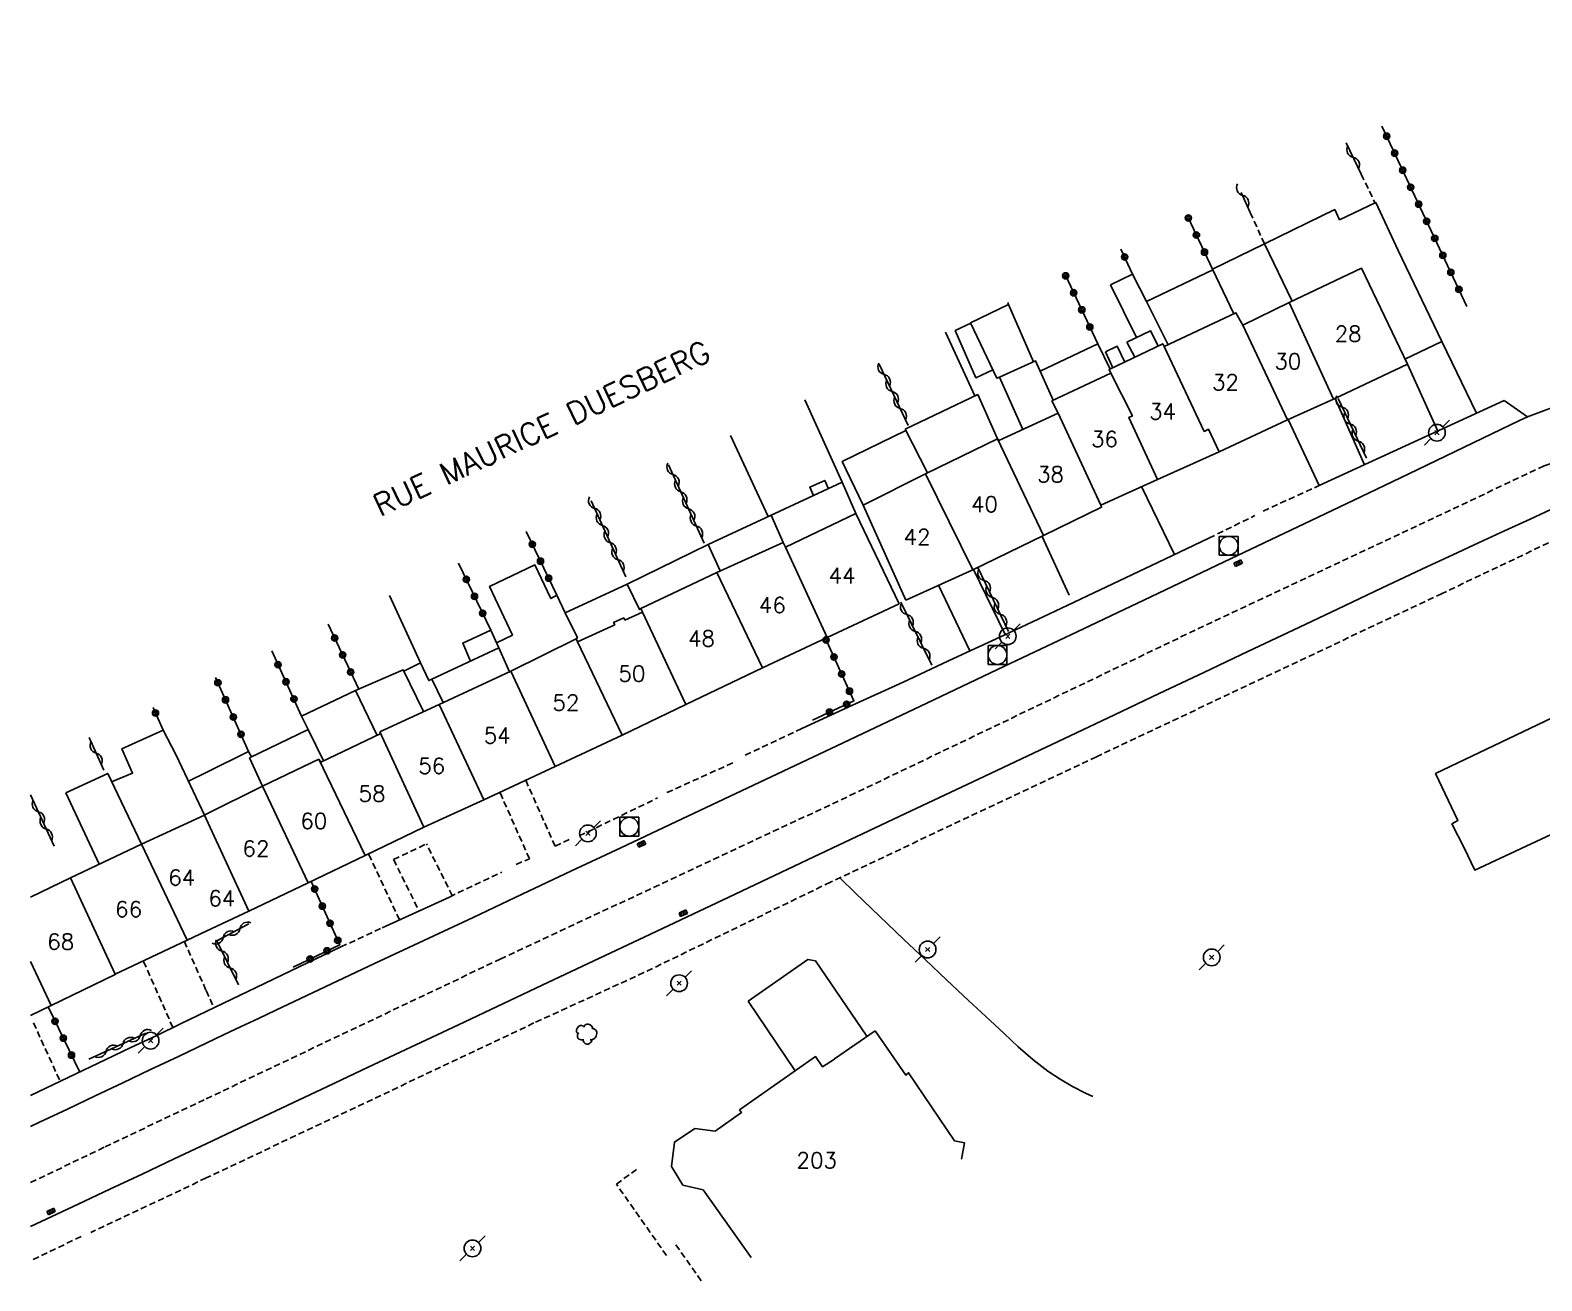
# Model space of a CAD drawing. Header units: millimetres. Extents: x 255999 to 257000, y 144000 to 145001.
# Drawn here: x 256000 to 256120.5, y 144782 to 144881.6 of the extents above; entities that cross this region are included whole.
import ezdxf
from ezdxf.enums import TextEntityAlignment as Align

# ---------------------------------------------------------------- set-up
doc = ezdxf.new("R2010")
doc.units = ezdxf.units.MM
doc.linetypes.add('DASHED', pattern=[0.75, 0.5, -0.25])
doc.layers.get('0').update_dxf_attribs({"linetype": 'CONTINUOUS'})
for name, color, linetype in [('W0001', 6, 'DASHED'), ('W0008', 7, 'CONTINUOUS'), ('W0014', 7, 'CONTINUOUS'), ('W0017', 7, 'CONTINUOUS'), ('W0101', 7, 'CONTINUOUS'), ('W0104', 1, 'CONTINUOUS'), ('W0112', 1, 'DASHED'), ('W0300', 7, 'CONTINUOUS'), ('W0310', 3, 'CONTINUOUS'), ('W0323', 7, 'CONTINUOUS'), ('W0333', 7, 'CONTINUOUS'), ('W0401', 7, 'CONTINUOUS'), ('W0420', 7, 'CONTINUOUS'), ('W0473', 7, 'CONTINUOUS'), ('W0989', 7, 'CONTINUOUS'), ('W0991', 7, 'CONTINUOUS'), ('W1102', 7, 'CONTINUOUS')]:
    doc.layers.add(name, color=color, linetype=linetype)
doc.styles.get("Standard").update_dxf_attribs({"font": 'romans.shx', "width": 0.85})

# ---------------------------------------------------------------- blocks, each defined once
blk = doc.blocks.new('T473')
for p, q in [((-0.166667, 0.166667), (0.166667, -0.166667)), ((-0.166667, -0.166667), (0.166667, 0.166667)), ((0.500001, 0.500001), (1.000002, 1.000002)), ((-1.000002, -1.000002), (-0.500001, -0.500001))]:
    blk.add_line(p, q)
blk.add_ellipse((0, 0), major_axis=(0.471405, 0.471405), ratio=1, start_param=5.4977871438, end_param=11.780972451)
blk = doc.blocks.new('T401')
for p, q in [((-0.3, 0.3), (0, 0.3)), ((-0.3, -0.25), (-0.3, 0.3)), ((-0.3, 0.15), (0, 0.15)), ((-0.3, 0), (0, 0)), ((0, 0.3), (0, -0.25)), ((-0.3, -0.15), (0, -0.15)), ((-0.3, -0.25), (-0.3, -0.3)), ((-0.3, -0.3), (0, -0.3)), ((0, -0.3), (0, -0.25))]:
    blk.add_line(p, q)
blk = doc.blocks.new('T420')
for p, q in [((0.75, 0.75), (-0.75, 0.75)), ((-0.75, 0.75), (-0.75, -0.75)), ((0.75, 0.75), (0.75, -0.75)), ((0.75, -0.75), (-0.75, -0.75))]:
    blk.add_line(p, q)
blk.add_ellipse((0, 0), major_axis=(-0.53, 0.53), ratio=1, start_param=3.926991, end_param=10.210176)
blk = doc.blocks.new('T300')
for p, q in [((-0.8, 0.51), (-0.86, 0.34)), ((-0.86, 0.34), (-0.86, 0.17)), ((-0.86, 0.17), (-0.74, 0.06)), ((-0.69, 0.63), (-0.8, 0.51)), ((-0.8, -0.06), (-0.74, 0.06)), ((-0.74, 0.06), (-0.69, 0.11)), ((-0.57, 0.69), (-0.69, 0.63)), ((-0.46, 0.69), (-0.57, 0.69)), ((-0.29, 0.63), (-0.46, 0.69)), ((-0.29, 0.63), (-0.17, 0.74)), ((-0.23, 0.57), (-0.29, 0.63)), ((-0.17, 0.74), (-0.06, 0.8)), ((-0.06, 0.8), (0.06, 0.8)), ((0.06, 0.8), (0.23, 0.74)), ((0.23, 0.74), (0.34, 0.63)), ((0.34, 0.63), (0.4, 0.51)), ((0.46, 0.46), (0.34, 0.46)), ((0.4, 0.51), (0.4, 0.46)), ((0.57, 0.4), (0.46, 0.46)), ((0.57, 0.4), (0.69, 0.29)), ((0.69, 0.29), (0.74, 0.17)), ((0.74, 0.06), (0.69, -0.17)), ((0.74, 0.17), (0.74, 0.06)), ((-0.8, -0.17), (-0.8, -0.06)), ((-0.8, -0.23), (-0.8, -0.17)), ((-0.74, -0.34), (-0.8, -0.23)), ((-0.69, -0.4), (-0.74, -0.34)), ((-0.51, -0.46), (-0.69, -0.4)), ((-0.4, -0.46), (-0.51, -0.46)), ((-0.4, -0.46), (-0.34, -0.46)), ((-0.34, -0.46), (-0.34, -0.4)), ((-0.34, -0.51), (-0.34, -0.46)), ((-0.29, -0.63), (-0.34, -0.51)), ((-0.17, -0.74), (-0.29, -0.63)), ((-0.06, -0.8), (-0.17, -0.74)), ((0.06, -0.8), (-0.06, -0.8)), ((0.17, -0.74), (0.06, -0.8)), ((0.23, -0.69), (0.17, -0.74)), ((0.29, -0.46), (0.23, -0.46)), ((0.29, -0.63), (0.23, -0.69)), ((0.46, -0.4), (0.29, -0.46)), ((0.34, -0.51), (0.29, -0.63)), ((0.34, -0.51), (0.34, -0.46)), ((0.57, -0.34), (0.46, -0.4)), ((0.63, -0.29), (0.57, -0.34)), ((0.69, -0.17), (0.63, -0.29))]:
    blk.add_line(p, q)
blk = doc.blocks.new('t310o')
at = {"color": 0, "linetype": 'Continuous'}
for centre, start, end in [((-0.5, 0.38), 216.8699, 323.1304), ((0.5, -0.37), 36.8699, 143.1303)]:
    blk.add_arc(centre, 0.625, start, end, dxfattribs=at)
blk = doc.blocks.new('t323o')
at = {"color": 0, "linetype": 'Continuous'}
for radius in [0.25, 0.15]:
    blk.add_circle((0, 0), radius, dxfattribs=at)

msp = doc.modelspace()

# ---------------------------------------------------------------- linework, layer by layer
at = {"layer": 'W0001'}
for points in [[(256014, 144796.47), (256037.44, 144807.6), (256065.32, 144820.63), (256091.7, 144833.27), (256120.67, 144846.91), (256137.24, 144852.42)], [(256000, 144789.79), (256005.94, 144792.64), (256014, 144796.47)]]:
    msp.add_lwpolyline(points, dxfattribs=at)
at = {"layer": 'W0008'}
msp.add_lwpolyline([(256130.38, 144881.62), (256136.63, 144873.73), (256137.42, 144872.69), (256137.9, 144871.47), (256137.75, 144869.93), (256136.97, 144862.64), (256136.9, 144862.18), (256136.81, 144861.73), (256136.68, 144861.28), (256136.53, 144860.84), (256136.37, 144860.46), (256136.2, 144860.08), (256135.99, 144859.72), (256135.77, 144859.36), (256135.51, 144858.99), (256135.24, 144858.62), (256134.92, 144858.28), (256134.55, 144857.99), (256132.58, 144856.81), (256122.59, 144852.05), (256119.34, 144850.82)], dxfattribs=at)
at = {"layer": 'W0014'}
for points in [[(256117.47, 144852.11), (256102.71, 144845.33)], [(256119.34, 144850.82), (256117.47, 144852.11)], [(256119.34, 144850.82), (256118.7, 144850.52), (256114.28, 144848.39), (256109.86, 144846.27), (256105.44, 144844.16), (256101.02, 144842.05), (256095.16, 144839.26), (256089.3, 144836.47), (256083.44, 144833.69), (256077.58, 144830.91), (256070.93, 144827.76), (256064.28, 144824.61), (256057.63, 144821.47), (256050.98, 144818.33), (256047.06, 144816.47), (256043.13, 144814.63), (256039.2, 144812.78), (256035.27, 144810.93), (256031.34, 144809.09), (256027.42, 144807.24), (256023.49, 144805.39), (256019.56, 144803.54), (256018.17, 144802.88), (256016.78, 144802.22), (256015.39, 144801.56), (256014, 144800.9)], [(256014, 144792.89), (256017.23, 144794.41), (256020.46, 144795.93), (256023.68, 144797.45), (256026.91, 144798.98), (256034.1, 144802.37), (256041.28, 144805.76), (256048.47, 144809.15), (256055.65, 144812.54), (256062.45, 144815.76), (256069.25, 144818.97), (256076.06, 144822.18), (256082.86, 144825.4), (256086.42, 144827.08), (256089.97, 144828.77), (256093.53, 144830.45), (256097.08, 144832.14), (256100.64, 144833.82), (256104.19, 144835.5), (256107.75, 144837.18), (256111.31, 144838.86), (256113.37, 144839.82), (256115.43, 144840.77), (256117.49, 144841.72), (256119.55, 144842.67), (256121.6, 144843.62)], [(256093.94, 144841.15), (256089.86, 144839.2), (256085.78, 144837.27), (256081.69, 144835.34), (256077.6, 144833.42), (256073.57, 144831.55), (256069.55, 144829.68), (256065.52, 144827.83), (256061.48, 144825.98)], [(256033.39, 144812.55), (256028.04, 144810.1)], [(256024.73, 144808.57), (256014, 144803.42)], [(256014, 144803.42), (256012, 144802.46), (256010, 144801.5), (256008, 144800.55), (256005.99, 144799.59), (256000, 144796.74)], [(256014, 144800.9), (256011.79, 144799.85), (256009.57, 144798.8), (256007.36, 144797.75), (256005.15, 144796.7), (256002.93, 144795.65), (256000.72, 144794.6), (256000, 144794.26)], [(256000, 144786.28), (256003.78, 144788.06), (256006.33, 144789.27), (256008.89, 144790.47), (256011.44, 144791.68), (256014, 144792.89)]]:
    msp.add_lwpolyline(points, dxfattribs=at)
at = {"layer": 'W0017'}
for points in [[(256115.26, 144851.1), (256112.49, 144856.81)], [(256109.76, 144855.02), (256112.19, 144849.68)], [(256106.33, 144846.99), (256103.99, 144852.28)], [(256102.71, 144845.33), (256100.26, 144850.59)], [(256088.57, 144845.25), (256091.19, 144839.85)], [(256077.68, 144833.46), (256075.18, 144838.66)], [(256072.38, 144837.39), (256074.88, 144832.16)], [(256064.5, 144814.08), (256065.77, 144812.86), (256067.04, 144811.63), (256068.32, 144810.41), (256069.6, 144809.2), (256071.32, 144807.56), (256073.03, 144805.93), (256074.76, 144804.3), (256076.5, 144802.7), (256077.62, 144801.66), (256078.74, 144800.62), (256079.89, 144799.61), (256081.1, 144798.68), (256082.07, 144798.04), (256083.07, 144797.46), (256084.1, 144796.92), (256084.68, 144796.64)]]:
    msp.add_lwpolyline(points, dxfattribs=at)
at = {"layer": 'W0101'}
for points in [[(256109.76, 144855.02), (256106.09, 144862.65), (256100.32, 144859.92)], [(256100.32, 144859.92), (256096.63, 144858.11)], [(256096.63, 144858.11), (256096.09, 144859.11), (256090.37, 144856.41)], [(256090.37, 144856.41), (256090.26, 144856.64), (256085.98, 144854.58), (256086.12, 144854.3)], [(256109.76, 144855.02), (256103.86, 144852.22)], [(256086.12, 144854.3), (256081.42, 144852.08), (256081.92, 144851.11)], [(256103.86, 144852.22), (256100.2, 144850.57)], [(256081.92, 144851.11), (256077.18, 144848.92), (256077.09, 144849.07)], [(256100.2, 144850.57), (256094.76, 144848.03)], [(256077.09, 144849.07), (256071.35, 144846.28)], [(256094.76, 144848.03), (256089.84, 144845.83)], [(256071.35, 144846.28), (256066.37, 144843.77), (256069.76, 144836.2)], [(256089.84, 144845.83), (256085.31, 144843.77)], [(256060.18, 144840.44), (256065.8, 144843.12), (256069.23, 144835.91)], [(256085.31, 144843.77), (256085.38, 144843.62), (256080.74, 144841.37)], [(256054.7, 144838.41), (256060, 144840.8), (256060.18, 144840.44)], [(256080.74, 144841.37), (256075.12, 144838.63)], [(256048.77, 144835.25), (256048.66, 144835.53), (256054.7, 144838.41)], [(256075.12, 144838.63), (256069.76, 144836.2)], [(256069.23, 144835.91), (256063.5, 144833.23)], [(256043.6, 144832.89), (256046.57, 144834.25), (256046.48, 144834.42), (256047.29, 144834.79), (256047.36, 144834.61)], [(256047.36, 144834.61), (256048.77, 144835.25)], [(256038.28, 144830.55), (256043.49, 144833.12), (256043.6, 144832.89)], [(256063.5, 144833.23), (256058.34, 144830.81)], [(256032.58, 144827.89), (256038.28, 144830.55)], [(256058.34, 144830.81), (256052.24, 144827.89)], [(256125.37, 144828.78), (256112, 144822.39), (256113.78, 144818.65), (256113.31, 144818.37), (256114.29, 144816.47), (256115.12, 144814.69), (256126.95, 144820.22)], [(256027.83, 144825.72), (256032.58, 144827.89)], [(256052.24, 144827.89), (256047.15, 144825.46)], [(256022.98, 144823.54), (256023.14, 144823.29), (256027.92, 144825.57), (256027.83, 144825.72)], [(256047.15, 144825.46), (256041.83, 144822.94)], [(256018.5, 144821.39), (256022.98, 144823.54)], [(256041.83, 144822.94), (256036.12, 144820.29)], [(256014, 144819.14), (256018.5, 144821.39)], [(256036.12, 144820.29), (256031.36, 144818.11)], [(256008.83, 144816.77), (256013.86, 144819.07)], [(256013.86, 144819.07), (256014, 144819.14)], [(256031.36, 144818.11), (256026.68, 144815.86)], [(256003.17, 144814.08), (256008.83, 144816.77)], [(256026.68, 144815.86), (256022.13, 144813.67)], [(256000, 144812.54), (256003.17, 144814.08)], [(256022.13, 144813.67), (256017.41, 144811.42)], [(256017.41, 144811.42), (256014, 144809.83)], [(256014, 144809.83), (256012.48, 144809.12)], [(256012.48, 144809.12), (256006.75, 144806.39)], [(256006.75, 144806.39), (256006.75, 144806.37), (256001.63, 144803.9)], [(256001.63, 144803.9), (256000, 144803.11)], [(256067.32, 144801.89), (256064.08, 144799.65), (256064.08, 144799.64), (256063.13, 144799.02), (256062.58, 144799.83), (256056.52, 144795.58), (256056.67, 144795.38), (256054.57, 144793.9), (256054.57, 144793.9), (256052.94, 144794.1), (256051.32, 144793.02), (256051.08, 144791.07), (256052, 144789.6), (256053.61, 144789.22), (256057.43, 144783.83)], [(256074.22, 144791.67), (256074.46, 144792.96), (256073.64, 144793.13), (256069.99, 144798.54), (256069.77, 144798.36), (256069.77, 144798.36), (256067.32, 144801.89)]]:
    msp.add_lwpolyline(points, dxfattribs=at)
at = {"layer": 'W0104'}
for points in [[(256112.49, 144856.81), (256109.03, 144864.07), (256107.23, 144867.89), (256104.35, 144866.52), (256103.97, 144867.33), (256098.36, 144864.59)], [(256098.36, 144864.59), (256094.22, 144862.59), (256095.92, 144859.02)], [(256098.36, 144864.59), (256100.57, 144860.04)], [(256094.24, 144862.53), (256088.97, 144860.01), (256090.69, 144856.56)], [(256088.97, 144860.01), (256087.83, 144862.19), (256086.1, 144861.33)], [(256086.1, 144861.33), (256088.17, 144857.14)], [(256077.97, 144859.77), (256074.94, 144858.3), (256077.02, 144853.9), (256077.25, 144853.98)], [(256077.97, 144859.77), (256079.95, 144855.2)], [(256074.95, 144858.28), (256073.71, 144857.69), (256075.36, 144853.93), (256076.71, 144854.55)], [(256087.4, 144856.77), (256089.28, 144857.66), (256089.89, 144856.46)], [(256080.48, 144854.46), (256085.08, 144856.63), (256086.06, 144854.62)], [(256085.69, 144856), (256086.63, 144856.44), (256087.22, 144855.18)], [(256087.4, 144856.77), (256088.02, 144855.56)], [(256112.49, 144856.81), (256109.56, 144855.42)], [(256081.53, 144852.13), (256080.12, 144855.27), (256077.25, 144853.98), (256079.1, 144849.81)], [(256085.69, 144856), (256086.28, 144854.73)], [(256069.71, 144849.84), (256075.51, 144852.59), (256077.09, 144849.07)], [(256069.78, 144849.72), (256064.71, 144847.25), (256066.37, 144843.77)], [(256069.71, 144849.84), (256071.49, 144846.35)], [(256054.01, 144840.64), (256064.7, 144845.6), (256065.8, 144843.12)], [(256063.6, 144845.09), (256063.31, 144845.75), (256062.12, 144845.21), (256062.41, 144844.54)], [(256060, 144840.8), (256059.05, 144842.98)], [(256047.57, 144837.48), (256054.01, 144840.64), (256054.96, 144838.53)], [(256037.15, 144832.8), (256038.41, 144833.42), (256036.59, 144837.3), (256040.2, 144839.02), (256041.48, 144836.35), (256041.95, 144836.61), (256042.61, 144835.2)], [(256042.61, 144835.2), (256047.57, 144837.48)], [(256048.66, 144835.53), (256048.55, 144835.46), (256047.57, 144837.48)], [(256042.61, 144835.2), (256043.59, 144833.21), (256043.49, 144833.12)], [(256035.08, 144831.35), (256034.45, 144832.78), (256036.69, 144833.81), (256037.33, 144832.4)], [(256031.99, 144829.91), (256037.33, 144832.4), (256038.17, 144830.5)], [(256031.08, 144831.21), (256029.76, 144830.56)], [(256031.08, 144831.21), (256031.74, 144829.8), (256031.99, 144829.91)], [(256025.9, 144829.01), (256029.71, 144830.66), (256031.33, 144827.32)], [(256031.99, 144829.91), (256032.9, 144828.04)], [(256021.61, 144826.97), (256025.9, 144829.01)], [(256025.9, 144829.01), (256027.63, 144825.43)], [(256022.14, 144825.91), (256021.61, 144826.97)], [(256006.46, 144821.74), (256008.13, 144822.43), (256007.28, 144824.37), (256010.57, 144825.84), (256011.6, 144823.85), (256013.86, 144819.07)], [(256017.44, 144823.65), (256022.14, 144825.91), (256023.34, 144823.39)], [(256017.38, 144824.15), (256014, 144822.48)], [(256017.38, 144824.15), (256017.61, 144823.73)], [(256014, 144822.48), (256012.58, 144821.77)], [(256017.44, 144823.65), (256018.5, 144821.39)], [(256002.82, 144820.85), (256006.15, 144822.4), (256008.83, 144816.77)], [(256002.82, 144820.85), (256005.46, 144815.17)], [(256057.2, 144804.24), (256061.96, 144807.58), (256062.56, 144807.46), (256066.67, 144801.45)], [(256057.2, 144804.24), (256060.95, 144798.69)]]:
    msp.add_lwpolyline(points, dxfattribs=at)
at = {"layer": 'W0112'}
for points in [[(256106.08, 144870.14), (256107.17, 144867.87)], [(256097.23, 144867.09), (256098.36, 144864.59)], [(256140.29, 144842.31), (256137.66, 144844.98), (256134.84, 144845.8), (256131.83, 144845.92), (256112.52, 144836.74), (256084.97, 144823.73), (256063.76, 144813.73), (256048.9, 144806.53), (256040.13, 144802.51), (256014, 144790.16)], [(256098.26, 144843.31), (256102.71, 144845.33)], [(256093.94, 144841.15), (256097.59, 144842.94)], [(256056.97, 144823.86), (256061.48, 144825.98)], [(256050.73, 144820.87), (256056.2, 144823.34)], [(256039.47, 144821.85), (256041.81, 144816.61), (256043, 144817.16)], [(256038.7, 144815.15), (256039.77, 144815.59), (256037.41, 144820.89)], [(256043.74, 144817.42), (256049.98, 144820.44)], [(256028.94, 144815.53), (256031.55, 144816.79)], [(256033.62, 144812.66), (256031.55, 144816.79)], [(256029.42, 144810.73), (256026.93, 144815.98)], [(256028.94, 144815.53), (256030.97, 144811.44)], [(256033.39, 144812.55), (256037.58, 144814.53)], [(256024.73, 144808.57), (256028.04, 144810.1)], [(256012.25, 144809.02), (256014, 144805.09)], [(256011.34, 144802.15), (256008.99, 144807.46)], [(256014, 144805.09), (256014.61, 144803.71)], [(256000.23, 144802.52), (256002.36, 144797.86)], [(256014, 144790.16), (256004.8, 144785.81)], [(256050.7, 144783.98), (256046.7, 144789.66), (256048.38, 144790.9)], [(256004.03, 144785.49), (256000, 144783.57)], [(256053.45, 144781.97), (256051.32, 144785.02)]]:
    msp.add_lwpolyline(points, dxfattribs=at)
at = {"layer": 'W0310'}
for points in [[(256104.87, 144872.64), (256106.08, 144870.14)], [(256096.51, 144868.7), (256097.23, 144867.09)], [(256067.65, 144855.02), (256069.96, 144850.12)], [(256106.49, 144847.53), (256104.24, 144852.27)], [(256050.85, 144846.98), (256053.7, 144840.75)], [(256047.45, 144838.06), (256044.7, 144844.11)], [(256075.51, 144838.8), (256077.96, 144833.71)], [(256069.37, 144836.04), (256071.84, 144831.02)], [(256005.84, 144822.65), (256004.68, 144825.25)], [(256000, 144820.68), (256001.87, 144816.61)], [(256017.41, 144810.41), (256014.84, 144809.07), (256016.57, 144805.54)], [(256009.18, 144801.71), (256004.65, 144799.64)]]:
    msp.add_lwpolyline(points, dxfattribs=at)
at = {"layer": 'W0323'}
for points in [[(256114.5, 144859.62), (256107.72, 144873.98)], [(256092.28, 144866.71), (256094.22, 144862.59)], [(256086.92, 144864.18), (256087.83, 144862.19)], [(256082.5, 144862.1), (256085.08, 144856.63)], [(256077.97, 144859.77), (256077.9, 144859.93)], [(256039.5, 144841.68), (256041.95, 144836.61)], [(256034.11, 144839.16), (256036.69, 144833.81)], [(256023.72, 144834.3), (256026.16, 144829.12)], [(256019.23, 144832.16), (256021.61, 144826.97)], [(256062.33, 144826.65), (256065.64, 144828.17), (256063.36, 144833.16)], [(256014.75, 144830.04), (256017.38, 144824.15)], [(256009.76, 144827.66), (256010.57, 144825.84)], [(256020.92, 144806.97), (256024.64, 144808.74), (256022.37, 144813.78)], [(256003.92, 144798.6), (256001.4, 144803.79)]]:
    msp.add_lwpolyline(points, dxfattribs=at)
at = {"layer": 'W0333'}
for points in [[(256072.93, 144857.55), (256075.28, 144852.48)], [(256061.73, 144852.18), (256064.7, 144845.6)], [(256055.79, 144849.33), (256058.8, 144842.86)], [(256082.8, 144836.61), (256080.62, 144841.32)], [(256028.6, 144836.58), (256031.08, 144831.21)]]:
    msp.add_lwpolyline(points, dxfattribs=at)
at = {"layer": 'W1102'}
for points in [[(256100.32, 144859.92), (256103.86, 144852.22)], [(256096.63, 144858.11), (256100.2, 144850.57)], [(256090.37, 144856.41), (256093.56, 144849.65), (256093.9, 144849.83), (256094.76, 144848.03)], [(256089.84, 144845.83), (256087.54, 144850.76), (256087.83, 144850.89), (256086.12, 144854.3)], [(256081.92, 144851.11), (256085.31, 144843.77)], [(256080.74, 144841.37), (256077.09, 144849.07)], [(256071.35, 144846.28), (256075.12, 144838.63)], [(256060.18, 144840.44), (256063.5, 144833.23)], [(256058.34, 144830.81), (256054.7, 144838.41)], [(256048.77, 144835.25), (256052.24, 144827.89)], [(256043.6, 144832.89), (256047.15, 144825.46)], [(256041.83, 144822.94), (256038.28, 144830.55)], [(256032.58, 144827.89), (256036.12, 144820.29)], [(256031.36, 144818.11), (256027.83, 144825.72)], [(256022.98, 144823.54), (256026.68, 144815.86)], [(256022.13, 144813.67), (256018.5, 144821.39)], [(256013.86, 144819.07), (256014, 144818.77)], [(256014, 144818.77), (256017.41, 144811.42)], [(256012.48, 144809.12), (256008.83, 144816.77)], [(256003.17, 144814.08), (256006.75, 144806.39)], [(256000, 144807.41), (256001.63, 144803.9)]]:
    msp.add_lwpolyline(points, dxfattribs=at)

# ---------------------------------------------------------------- block references
at = {"layer": 'W0300'}
msp.add_blockref('T300', (256044.39, 144801.62), dxfattribs=at)
at = {"layer": 'W0310'}
for p, rotation in [((256105.43, 144871.49), 295.8765673162498), ((256096.62, 144868.46), 294.0201023470544), ((256068.04, 144854.19), 295.2880769636878), ((256068.68, 144852.83), 295.2880769636878), ((256104.56, 144851.59), 115.3492915362134), ((256069.32, 144851.48), 295.2880769636878), ((256105.2, 144850.24), 115.3492915362134), ((256105.85, 144848.88), 115.3492915362134), ((256051.21, 144846.21), 294.5874719022545), ((256051.83, 144844.84), 294.5874719022545), ((256044.97, 144843.52), 114.4311433336772), ((256052.46, 144843.48), 294.5874719022545), ((256045.59, 144842.16), 114.4311433336772), ((256053.08, 144842.11), 294.5874719022545), ((256046.21, 144840.79), 114.4311433336772), ((256046.83, 144839.43), 114.4311433336772), ((256076.01, 144837.77), 295.6655481792423), ((256076.66, 144836.42), 295.6655481792423), ((256069.85, 144835.06), 296.2170312208509), ((256077.31, 144835.07), 295.6655481792423), ((256070.52, 144833.71), 296.2170312208509), ((256071.18, 144832.37), 296.2170312208509), ((256005.23, 144824.02), 113.9624889748758), ((256000.62, 144819.34), 294.6283939394652), ((256001.24, 144817.97), 294.6283939394652), ((256016.68, 144810.03), 207.6718643992844), ((256015.35, 144809.33), 207.6718643992844), ((256015.25, 144808.24), 296.0424131805451), ((256015.91, 144806.89), 296.0424131805451), ((256008.74, 144801.51), 204.6104979772475), ((256006.01, 144800.26), 204.6104979772475), ((256007.37, 144800.88), 204.6104979772475)]:
    msp.add_blockref('t310o', p, dxfattribs=dict(at, rotation=rotation))
at = {"layer": 'W0323'}
for p, rotation in [((256108.1, 144873.18), 115.2700029807843), ((256108.74, 144871.83), 115.2700029807843), ((256109.38, 144870.47), 115.2700029807843), ((256110.02, 144869.11), 115.2700029807843), ((256110.66, 144867.76), 115.2700029807843), ((256092.3, 144866.66), 295.1662166039977), ((256111.3, 144866.4), 115.2700029807843), ((256092.94, 144865.3), 295.1662166039977), ((256111.94, 144865.04), 115.2700029807843), ((256087.21, 144863.56), 294.4300762822476), ((256093.58, 144863.94), 295.1662166039977), ((256112.58, 144863.69), 115.2700029807843), ((256082.52, 144862.05), 295.2640222127771), ((256113.22, 144862.33), 115.2700029807843), ((256083.16, 144860.7), 295.2640222127771), ((256113.86, 144860.97), 115.2700029807843), ((256083.8, 144859.34), 295.2640222127771), ((256084.44, 144857.98), 295.2640222127771), ((256039.99, 144840.66), 295.8445505391402), ((256040.65, 144839.31), 295.8445505391402), ((256034.74, 144837.86), 295.7997891258509), ((256041.3, 144837.96), 295.8445505391402), ((256035.39, 144836.51), 295.7997891258509), ((256036.04, 144835.16), 295.7997891258509), ((256024.24, 144833.19), 295.287131560629), ((256063.41, 144833.04), 114.6021941820015), ((256024.88, 144831.84), 295.287131560629), ((256019.73, 144831.06), 294.694825668252), ((256064.04, 144831.68), 114.6021941820015), ((256014.93, 144829.63), 294.0395576522578), ((256020.36, 144829.7), 294.694825668252), ((256025.52, 144830.48), 295.287131560629), ((256064.66, 144830.32), 114.6021941820015), ((256015.54, 144828.26), 294.0395576522578), ((256020.99, 144828.33), 294.694825668252), ((256065.28, 144828.95), 114.6021941820015), ((256009.96, 144827.21), 293.9489371943226), ((256063.69, 144827.28), 24.63785939698023), ((256065.06, 144827.91), 24.63785939698023), ((256016.16, 144826.89), 294.0395576522578), ((256016.77, 144825.52), 294.0395576522578), ((256022.64, 144813.19), 114.2698092260247), ((256023.25, 144811.82), 114.2698092260247), ((256023.87, 144810.46), 114.2698092260247), ((256024.49, 144809.09), 114.2698092260247), ((256023.63, 144808.26), 25.53868935396047), ((256022.28, 144807.61), 25.53868935396047), ((256001.95, 144802.65), 115.8357179226274), ((256002.61, 144801.3), 115.8357179226274), ((256003.26, 144799.95), 115.8357179226274)]:
    msp.add_blockref('t323o', p, dxfattribs=dict(at, rotation=rotation))
at = {"layer": 'W0401'}
for p, rotation in [((256096.2, 144839.29), 115.4530817494007), ((256048.64, 144816.91), 115.2407994699967), ((256052.09, 144811.12), 295.279087689251), ((256001.7, 144787.35), 295.2754813493692)]:
    msp.add_blockref('T401', p, dxfattribs=dict(at, rotation=rotation))
at = {"layer": 'W0420'}
for p in [(256095.51, 144840.54), (256077.08, 144831.84), (256047.73, 144818.15)]:
    msp.add_blockref('T420', p, dxfattribs=at)
at = {"layer": 'W0473'}
for p in [(256112.11, 144849.55), (256077.9, 144833.33), (256044.43, 144817.62), (256071.51, 144808.37), (256094.16, 144807.74), (256051.7, 144805.68), (256009.57, 144801.1), (256035.23, 144784.55)]:
    msp.add_blockref('T473', p, dxfattribs=at)

# ---------------------------------------------------------------- texts
at = {"layer": 'W0989'}
msp.add_text('RUE MAURICE DUESBERG', height=1.75, rotation=25.335, dxfattribs=at).set_placement((256027.5, 144843.62), align=Align.MIDDLE_LEFT)
at = {"layer": 'W0991'}
for s, p in [('28', (256105.03, 144857.43)), ('30', (256100.23, 144855.24)), ('32', (256095.25, 144853.57)), ('34', (256090.24, 144851.24)), ('36', (256085.61, 144849.04)), ('38', (256081.3, 144846.24)), ('40', (256076.05, 144843.85)), ('42', (256070.67, 144841.24)), ('44', (256064.69, 144838.17)), ('46', (256059.13, 144835.81)), ('48', (256053.49, 144833.15)), ('50', (256047.94, 144830.35)), ('52', (256042.68, 144828.03)), ('54', (256037.2, 144825.42)), ('56', (256031.98, 144823)), ('58', (256027.22, 144820.79)), ('60', (256022.58, 144818.61)), ('62', (256017.97, 144816.41)), ('64', (256012.05, 144814.1)), ('64', (256015.24, 144812.44)), ('66', (256007.82, 144811.58)), ('68', (256002.4, 144808.99)), ('203', (256062.67, 144791.57))]:
    msp.add_text(s, height=1.25, dxfattribs=at).set_placement(p, align=Align.MIDDLE_CENTER)

doc.saveas('drawing.dxf')
